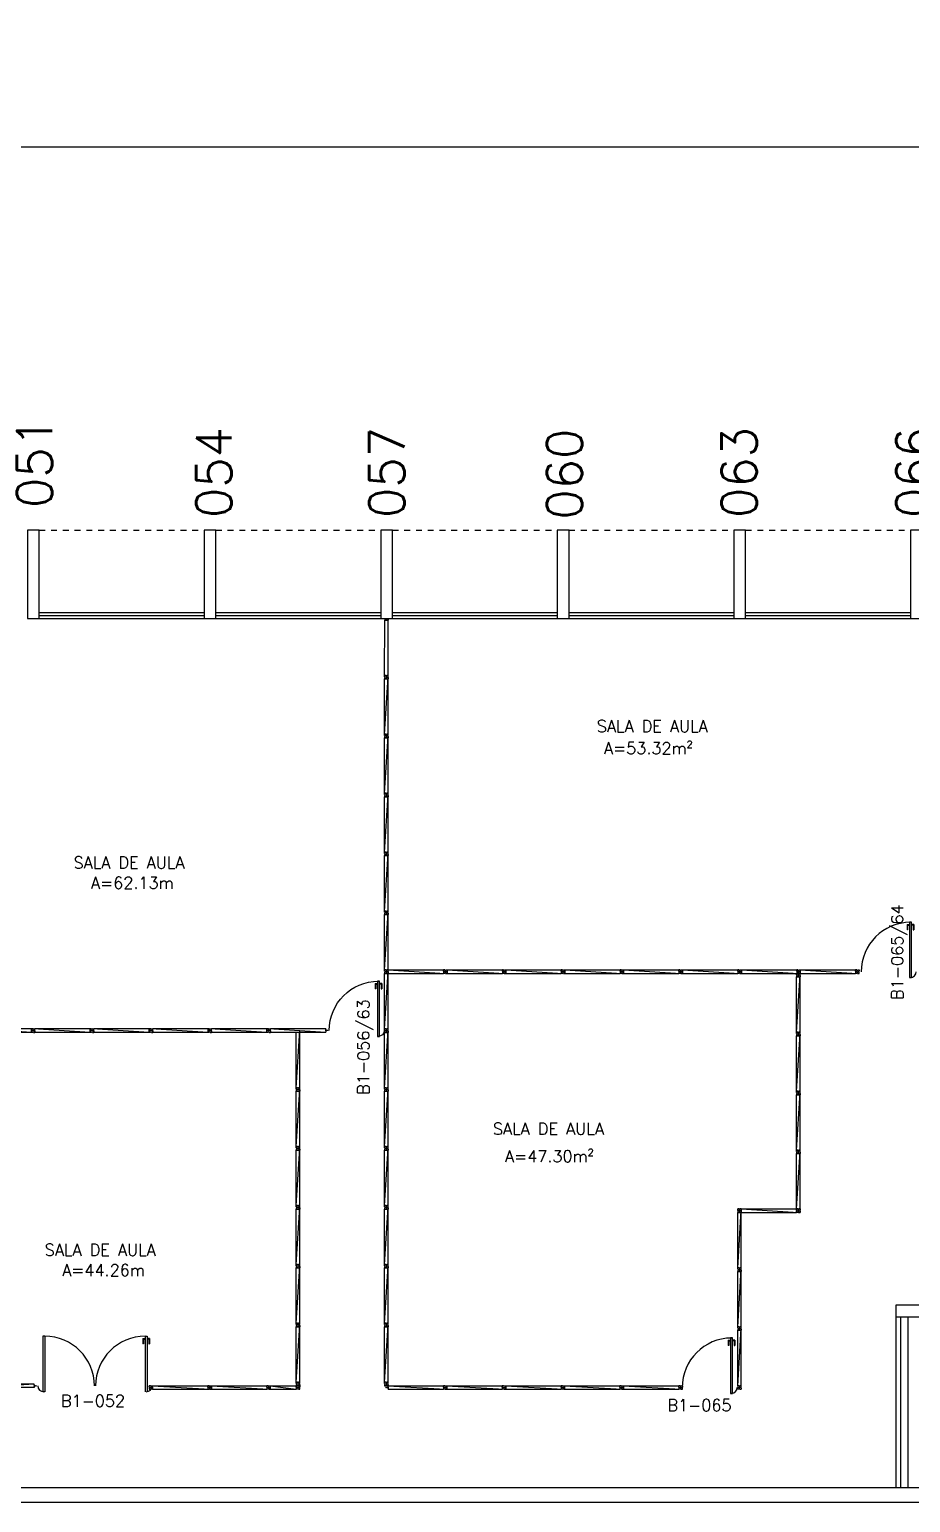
# Model space of a CAD drawing. Extents: x -31 to 207, y 425 to 518.
# Drawn here: x 33.22 to 48.19, y 493.32 to 518.33 of the extents above; entities that cross this region are included whole.
import ezdxf
from ezdxf.enums import TextEntityAlignment as Align

# ---------------------------------------------------------------- set-up
doc = ezdxf.new("R2010")
doc.units = 0
doc.header["$LTSCALE"] = 0.01
doc.header["$MEASUREMENT"] = 0
doc.header["$PDMODE"] = 34
doc.linetypes.add('HIDDEN2', pattern=[0.1875, 0.125, -0.0625])
doc.layers.get('0').update_dxf_attribs({"linetype": 'CONTINUOUS'})
doc.layers.get('DEFPOINTS').update_dxf_attribs({"linetype": 'CONTINUOUS'})
doc.layers.add('3', color=1, linetype='CONTINUOUS', lineweight=25)
for name, color, linetype in [('AREA', 2, 'CONTINUOUS'), ('BANC', 2, 'CONTINUOUS'), ('DIV', 2, 'CONTINUOUS'), ('ESC', 1, 'CONTINUOUS'), ('ESQ', 1, 'CONTINUOUS'), ('ESTR', 3, 'CONTINUOUS'), ('NOPILAR1', 2, 'CONTINUOUS'), ('PORTA', 2, 'CONTINUOUS'), ('PROJ', 1, 'HIDDEN2'), ('TEXTO-ENDEREÇO', 2, 'CONTINUOUS'), ('TEXTOCENTROCUSTO', 2, 'CONTINUOUS')]:
    doc.layers.add(name, color=color, linetype=linetype)
doc.styles.add('1', font='romans.shx')
doc.styles.add('NOPILAR', font='simplex.shx', dxfattribs={"height": 0.6})
doc.styles.add('UNB-100', font='simplex.shx', dxfattribs={"height": 0.2})
doc.styles.add('UNB-100-1', font='simplex.shx', dxfattribs={"height": 0.2})
doc.dimstyles.new('1-600', dxfattribs={"dimtxt": 1.1, "dimasz": 2.5, "dimexe": 2, "dimexo": 4, "dimgap": 0.2, "dimtad": 1, "dimdec": 0, "dimzin": 4, "dimdsep": 46, "dimlunit": 6, "dimtxsty": '1', "dimblk1": 'NONE', "dimblk2": 'NONE', "dimsah": 1, "dimcen": 0, "dimclrd": 2, "dimclre": 2, "dimclrt": 2, "dimadec": 0, "dimazin": 0, "dimtfac": 1, "dimtdec": 0, "dimtmove": 2, "dimatfit": 3, "dimldrblk": 'NONE', "dimfxl": 0, "dimtolj": 1, "dimtzin": 0, "dimarcsym": 0})

# ---------------------------------------------------------------- blocks, each defined once
blk = doc.blocks.new('PILAR-SLS')
blk.add_lwpolyline([(0, -1.5), (0.2, -1.5), (0.2, 0), (0, 0)], close=True)
blk = doc.blocks.new('*D58')
at = {"layer": 'DEFPOINTS', "color": 0}
for p in [(-17.813, 516.327), (-17.813, 509.828), (204.387, 509.828)]:
    blk.add_point(p, dxfattribs=at)
at = {"layer": 'TEXTOCENTROCUSTO', "color": 2, "lineweight": -2}
for p, q in [((-17.813, 513.828), (-17.813, 518.327)), ((204.387, 513.828), (204.387, 518.327)), ((204.387, 516.327), (-17.813, 516.327))]:
    blk.add_line(p, q, dxfattribs=at)
at = {"layer": 'TEXTOCENTROCUSTO', "color": 2, "insert": (93.287, 517.077), "char_height": 1.1, "attachment_point": 5, "rotation": 0, "style": '1'}
blk.add_mtext('\\A1;PRC', dxfattribs=at)
blk = doc.blocks.new('_NONE')
at = {"color": 0, "linetype": 'ByBlock'}
blk.add_circle((0, 0), 0.25, dxfattribs=at)
blk = doc.blocks.new('PDVDP-SLS')
for p, q in [((0.112, 0.84), (0.112, -0.1)), ((0.147, 0.84), (0.112, 0.84)), ((0.147, 0.84), (0.147, -0.1)), ((1.853, 0.84), (1.888, 0.84)), ((1.853, 0.84), (1.853, -0.1)), ((1.888, 0.84), (1.888, -0.1)), ((0.009, 0), (-0.009, 0)), ((0, -0.012), (0, 0.01)), ((0.147, -0.1), (0.112, -0.1))]:
    blk.add_line(p, q)
for centre, radius, start, end in [((0.148, -0.002), 0.843, 0, 90), ((1.853, -0.002), 0.843, 90, 180), ((0.131, 0), 0.101, 180, 270), ((1.87, 0), 0.101, 270, 0)]:
    blk.add_arc(centre, radius, start, end)
blk = doc.blocks.new('DIVMT-SLS')
for p, q in [((-0.03, 0.03), (-0.03, 0.006)), ((-0.008, 0.03), (-0.03, 0.03)), ((-0.0185, 0.006), (-0.03, 0.006)), ((-0.0185, -0.006), (-0.0185, 0.006)), ((-0.008, 0.03), (-0.008, 0.02)), ((-0.008, 0.02), (0.008, 0.02)), ((-0.0051, 0), (0.0051, 0)), ((0.0051, 0), (-0.0051, 0)), ((-0.0051, 0), (0.0051, 0)), ((0.97, -0.03), (0, 0.03)), ((0, -0.0051), (0, 0.0051)), ((0, 0.0051), (0, -0.0051)), ((0.008, 0.03), (0.008, 0.02)), ((0.008, 0.03), (0.03, 0.03)), ((0.0205, 0.006), (0.03, 0.006)), ((0.0205, -0.006), (0.0205, 0.006)), ((0.0205, 0.006), (0.0205, -0.006)), ((0.0205, 0.006), (0.03, 0.006)), ((0.97, 0.03), (0.03, 0.03)), ((0.03, 0.006), (0.03, 0.03)), ((0.03, -0.03), (0.03, 0.03)), ((0.03, -0.005), (0.03, 0.005)), ((0.97, 0.03), (0.97, 0.009)), ((0.97, 0.009), (0.97, 0.027)), ((0.9795, 0.006), (0.97, 0.006)), ((0.97, -0.005), (0.97, 0.005)), ((0.9795, 0.006), (0.9795, -0.006)), ((1.0051, 0), (0.9949, 0)), ((1, 0.0051), (1, -0.0051)), ((-0.0185, -0.006), (-0.03, -0.006)), ((-0.03, -0.03), (-0.03, -0.006)), ((-0.008, -0.03), (-0.03, -0.03)), ((-0.008, -0.03), (-0.008, -0.02)), ((-0.008, -0.02), (0.008, -0.02)), ((0.008, -0.03), (0.008, -0.02)), ((0.008, -0.03), (0.03, -0.03)), ((0.0205, -0.006), (0.03, -0.006)), ((0.0205, -0.006), (0.03, -0.006)), ((0.03, -0.006), (0.03, -0.03)), ((0.97, -0.03), (0.03, -0.03)), ((0.9795, -0.006), (0.97, -0.006)), ((0.97, -0.009), (0.97, -0.027))]:
    blk.add_line(p, q)
blk = doc.blocks.new('A$C05182219')
at = {"layer": 'DIV'}
for p, q in [((0, 0.038), (0, 0.06)), ((0.024, 0.06), (0, 0.06)), ((0, 0.038), (0.01, 0.038)), ((0, 0.022), (0, 0)), ((0, 0.022), (0.01, 0.022)), ((0, 0), (0.024, 0)), ((0.01, 0.022), (0.01, 0.038)), ((0.024, 0.051), (0.024, 0.06)), ((0.024, 0.051), (0.024, 0.06)), ((0.024, 0.051), (0.036, 0.051)), ((0.036, 0.051), (0.024, 0.051)), ((0.036, 0.012), (0.024, 0.012)), ((0.024, 0.012), (0.024, 0)), ((0.025, 0.03), (0.035, 0.03)), ((0.035, 0.03), (0.025, 0.03)), ((0.03, 0.025), (0.03, 0.035)), ((0.03, 0.035), (0.03, 0.025)), ((0.03, 0.025), (0.03, 0.035)), ((0.036, 0.051), (0.036, 0.06)), ((0.036, 0.051), (0.036, 0.06)), ((0.036, 0.06), (0.06, 0.06)), ((0.036, 0.012), (0.036, 0)), ((0.06, 0), (0.036, 0)), ((0.05, 0.022), (0.05, 0.038)), ((0.06, 0.038), (0.05, 0.038)), ((0.06, 0.022), (0.05, 0.022)), ((0.06, 0.038), (0.06, 0.06)), ((0.06, 0.022), (0.06, 0))]:
    blk.add_line(p, q, dxfattribs=at)
blk = doc.blocks.new('DIVINI-SLS')
for p, q in [((-0.005, 0), (0.005, 0)), ((0.008, 0.02), (0, 0.02)), ((0, 0.001), (0, 0.02)), ((0, -0.005), (0, 0.005)), ((0, -0.02), (0, 0.001)), ((0.008, 0.03), (0.03, 0.03)), ((0.008, 0.03), (0.008, 0.02)), ((0.02, 0.006), (0.03, 0.006)), ((0.02, 0.006), (0.02, -0.006)), ((0.02, -0.004), (0.02, 0.004)), ((0.023, 0.006), (0.027, 0.006)), ((0.97, 0.03), (0.03, 0.03)), ((0.03, -0.03), (0.03, 0.03)), ((0.03, 0.009), (0.03, 0.027)), ((0.03, -0.005), (0.03, 0.005)), ((0.97, 0.03), (0.97, 0.009)), ((0.97, -0.03), (0.97, 0.03)), ((0.97, 0.009), (0.97, 0.027)), ((0.98, 0.006), (0.97, 0.006)), ((0.97, -0.005), (0.97, 0.005)), ((0.98, 0.006), (0.98, -0.006)), ((0.99, 0), (1.008, 0)), ((0.999, 0.006), (0.999, -0.006)), ((0, -0.02), (0.008, -0.02)), ((0.008, -0.03), (0.008, -0.02)), ((0.008, -0.03), (0.03, -0.03)), ((0.02, -0.006), (0.03, -0.006)), ((0.023, -0.006), (0.027, -0.006)), ((0.03, -0.009), (0.03, -0.027)), ((0.97, -0.03), (0.03, -0.03)), ((0.98, -0.006), (0.97, -0.006)), ((0.97, -0.009), (0.97, -0.027))]:
    blk.add_line(p, q)
blk = doc.blocks.new('ESCBSL-SLS')
for p, q in [((0.005, 3.105), (4.007, 3.105)), ((0.005, 3.105), (0.005, 2.905)), ((4.007, 3.105), (4.007, 0.005)), ((0.005, 2.905), (4.007, 2.905)), ((0.254, 1.755), (0.254, 2.905)), ((0.504, 1.755), (0.504, 2.905)), ((0.754, 1.755), (0.754, 2.905)), ((1.004, 1.755), (1.004, 2.905)), ((1.254, 1.755), (1.254, 2.905)), ((1.504, 1.755), (1.504, 2.905)), ((1.754, 1.755), (1.754, 2.905)), ((2.004, 1.755), (2.004, 2.905)), ((2.254, 1.755), (2.254, 2.905)), ((2.504, 1.755), (2.504, 2.905)), ((3.807, 2.905), (3.807, 0.005)), ((3.927, 2.905), (3.927, 0.005)), ((0.102, 1.755), (2.702, 1.755)), ((0.102, 1.755), (0.102, 1.655)), ((2.702, 1.755), (2.702, 1.152)), ((0.102, 1.655), (2.602, 1.655)), ((0.254, 1.555), (0.254, 1.655)), ((0.254, 1.555), (0.747, 1.555)), ((0.504, 1.555), (0.504, 1.655)), ((0.747, 1.555), (1.533, 1.555)), ((0.754, 1.555), (0.754, 1.655)), ((1.004, 1.555), (1.004, 1.655)), ((1.254, 1.555), (1.254, 1.655)), ((1.468, 1.555), (1.745, 1.555)), ((1.504, 1.555), (1.504, 1.655)), ((1.745, 1.555), (2.504, 1.555)), ((1.754, 1.555), (1.754, 1.655)), ((2.004, 1.555), (2.004, 1.655)), ((2.254, 1.555), (2.254, 1.655)), ((2.504, 1.252), (2.504, 1.655)), ((2.602, 1.655), (2.602, 1.252)), ((0.102, 1.252), (2.602, 1.252)), ((0.102, 1.252), (0.102, 1.152)), ((0.254, 1.352), (2.504, 1.352)), ((0.254, 1.252), (0.254, 1.352)), ((0.504, 1.252), (0.504, 1.352)), ((0.754, 1.252), (0.754, 1.352)), ((1.004, 1.252), (1.004, 1.352)), ((1.254, 1.252), (1.254, 1.352)), ((1.504, 1.252), (1.504, 1.352)), ((1.754, 1.252), (1.754, 1.352)), ((2.004, 1.252), (2.004, 1.352)), ((2.254, 1.252), (2.254, 1.352)), ((0.102, 1.152), (2.702, 1.152)), ((0.254, 0.005), (0.254, 1.152)), ((0.504, 0.005), (0.504, 1.152)), ((0.754, 0.005), (0.754, 1.152)), ((1.004, 0.005), (1.004, 1.152)), ((1.254, 0.005), (1.254, 1.152)), ((1.504, 0.005), (1.504, 1.152)), ((1.754, 0.005), (1.754, 1.152)), ((2.004, 0.005), (2.004, 1.152)), ((2.254, 0.005), (2.254, 1.152)), ((2.504, 0.005), (2.504, 1.152))]:
    blk.add_line(p, q)
blk = doc.blocks.new('PDVE-SLS')
at = {"layer": 'DIV'}
for p, q in [((-0.1, -0.152), (-0.1, -0.118)), ((-0.1, -0.118), (0.029, -0.118)), ((-0.1, -0.118), (0.043, -0.118)), ((-0.1, -0.118), (0.84, -0.118)), ((0.84, -0.152), (-0.1, -0.152)), ((0.8, -0.078), (0.71, -0.078)), ((0.71, -0.088), (0.71, -0.078)), ((0.79, -0.088), (0.71, -0.088)), ((0.79, -0.182), (0.71, -0.182)), ((0.71, -0.182), (0.71, -0.192)), ((0.8, -0.192), (0.71, -0.192)), ((0.79, -0.088), (0.79, -0.118)), ((0.79, -0.182), (0.79, -0.152)), ((0.8, -0.078), (0.8, -0.118)), ((0.8, -0.192), (0.8, -0.152)), ((0.84, -0.118), (0.84, -0.152))]:
    blk.add_line(p, q, dxfattribs=at)
for centre, radius, start, end in [((0, -0.138), 0.1, 90, 178.5674), ((0, -0.133), 0.839, 270, 359.8283)]:
    blk.add_arc(centre, radius, start, end, dxfattribs=at)
blk = doc.blocks.new('MTT-SLS')
for p, q in [((-0.008, 0.03), (-0.03, 0.03)), ((-0.03, 0.03), (-0.03, 0.006)), ((-0.0185, 0.006), (-0.03, 0.006)), ((-0.0185, -0.006), (-0.0185, 0.006)), ((-0.008, 0.03), (-0.008, 0.02)), ((-0.008, 0.02), (0.008, 0.02)), ((-0.0051, 0), (0.0051, 0)), ((0, -0.0051), (0, 0.0051)), ((0.008, 0.03), (0.03, 0.03)), ((0.008, 0.03), (0.008, 0.02)), ((0.0205, -0.006), (0.0205, 0.006)), ((0.0205, 0.006), (0.03, 0.006)), ((0.03, 0.006), (0.03, 0.03)), ((-0.03, -0.03), (-0.03, -0.006)), ((-0.0185, -0.006), (-0.03, -0.006)), ((-0.008, -0.03), (-0.03, -0.03)), ((-0.008, -0.02), (0.008, -0.02)), ((-0.008, -0.03), (-0.008, -0.02)), ((0.008, -0.03), (0.008, -0.02)), ((0.008, -0.03), (0.03, -0.03)), ((0.0205, -0.006), (0.03, -0.006)), ((0.03, -0.006), (0.03, -0.03))]:
    blk.add_line(p, q)
blk = doc.blocks.new('PDVD-SLS')
at = {"layer": 'DIV'}
for p, q in [((-0.192, 0.8), (-0.152, 0.8)), ((-0.192, 0.8), (-0.192, 0.71)), ((-0.182, 0.79), (-0.152, 0.79)), ((-0.182, 0.79), (-0.182, 0.71)), ((-0.153, 0.84), (-0.153, -0.1)), ((-0.118, 0.84), (-0.153, 0.84)), ((-0.118, -0.1), (-0.118, 0.84)), ((-0.078, 0.8), (-0.118, 0.8)), ((-0.088, 0.79), (-0.118, 0.79)), ((-0.088, 0.79), (-0.088, 0.71)), ((-0.078, 0.8), (-0.078, 0.71)), ((-0.182, 0.71), (-0.192, 0.71)), ((-0.088, 0.71), (-0.078, 0.71)), ((-0.118, -0.1), (-0.118, 0.043)), ((-0.118, -0.1), (-0.118, 0.029)), ((-0.153, -0.1), (-0.118, -0.1))]:
    blk.add_line(p, q, dxfattribs=at)
for centre, radius, start, end in [((-0.133, 0), 0.839, 90.1717, 180), ((-0.138, 0), 0.1, 271.4326, 0)]:
    blk.add_arc(centre, radius, start, end, dxfattribs=at)
blk = doc.blocks.new('MTT-SLC')
for p, q in [((-0.008, 0.03), (-0.03, 0.03)), ((-0.03, 0.03), (-0.03, 0.006)), ((-0.0185, 0.006), (-0.03, 0.006)), ((-0.0185, -0.006), (-0.0185, 0.006)), ((-0.008, 0.03), (-0.008, 0.02)), ((-0.008, 0.02), (0.008, 0.02)), ((-0.0051, 0), (0.0051, 0)), ((0, -0.0051), (0, 0.0051)), ((0.008, 0.03), (0.03, 0.03)), ((0.008, 0.03), (0.008, 0.02)), ((0.0205, -0.006), (0.0205, 0.006)), ((0.0205, 0.006), (0.03, 0.006)), ((0.03, 0.006), (0.03, 0.03)), ((-0.03, -0.03), (-0.03, -0.006)), ((-0.0185, -0.006), (-0.03, -0.006)), ((-0.008, -0.03), (-0.03, -0.03)), ((-0.008, -0.02), (0.008, -0.02)), ((-0.008, -0.03), (-0.008, -0.02)), ((0.008, -0.03), (0.008, -0.02)), ((0.008, -0.03), (0.03, -0.03)), ((0.0205, -0.006), (0.03, -0.006)), ((0.03, -0.006), (0.03, -0.03))]:
    blk.add_line(p, q)

msp = doc.modelspace()

# ---------------------------------------------------------------- linework, layer by layer
for p, q in [((39.317, 508.298), (39.317, 508.328)), ((33.327, 495.298), (33.337, 495.298)), ((33.332, 495.293), (33.332, 495.304))]:
    msp.add_line(p, q)
at = {"layer": 'BANC'}
for p, q in [((204.284, 493.567), (-17.613, 493.567)), ((204.284, 493.317), (-17.613, 493.317))]:
    msp.add_line(p, q, dxfattribs=at)
at = {"layer": 'DIV'}
for p, q in [((39.257, 508.32), (39.257, 508.328)), ((46.252, 502.279), (46.252, 502.301)), ((46.252, 502.301), (46.276, 502.301)), ((46.252, 502.279), (46.262, 502.279)), ((46.252, 502.263), (46.262, 502.263)), ((46.252, 502.263), (46.252, 502.241)), ((46.276, 502.241), (46.252, 502.241)), ((46.252, 502.241), (46.312, 502.241)), ((46.262, 502.279), (46.262, 502.263)), ((46.276, 502.29), (46.276, 502.301)), ((46.276, 502.29), (46.288, 502.29)), ((46.276, 502.251), (46.288, 502.251)), ((46.276, 502.251), (46.276, 502.241)), ((46.288, 502.251), (46.276, 502.251)), ((46.276, 502.251), (46.276, 502.241)), ((46.277, 502.271), (46.287, 502.271)), ((46.287, 502.271), (46.277, 502.271)), ((46.277, 502.241), (46.287, 502.241)), ((46.282, 502.276), (46.282, 502.266)), ((46.282, 502.266), (46.282, 502.276)), ((46.282, 502.276), (46.282, 502.266)), ((46.288, 502.29), (46.288, 502.301)), ((46.312, 502.301), (46.288, 502.301)), ((46.288, 502.251), (46.288, 502.241)), ((46.288, 502.251), (46.288, 502.241)), ((46.288, 502.241), (46.312, 502.241)), ((46.312, 502.279), (46.302, 502.279)), ((46.302, 502.279), (46.302, 502.263)), ((46.312, 502.263), (46.302, 502.263)), ((46.312, 502.279), (46.312, 502.301)), ((46.312, 502.263), (46.312, 502.241)), ((37.754, 500.36), (37.814, 501.33)), ((37.754, 500.36), (37.754, 501.3)), ((37.814, 500.36), (37.814, 501.3)), ((37.754, 500.338), (37.754, 500.36)), ((37.754, 500.36), (37.778, 500.36)), ((37.754, 500.338), (37.764, 500.338)), ((37.754, 499.36), (37.814, 500.33)), ((37.754, 500.322), (37.764, 500.322)), ((37.754, 500.322), (37.754, 500.3)), ((37.754, 499.36), (37.754, 500.3)), ((37.778, 500.3), (37.754, 500.3)), ((37.754, 500.3), (37.814, 500.3)), ((37.775, 500.36), (37.757, 500.36)), ((37.764, 500.338), (37.764, 500.322)), ((37.778, 500.348), (37.778, 500.36)), ((37.778, 500.35), (37.778, 500.36)), ((37.79, 500.35), (37.778, 500.35)), ((37.778, 500.348), (37.79, 500.348)), ((37.778, 500.309), (37.79, 500.309)), ((37.778, 500.309), (37.778, 500.3)), ((37.79, 500.309), (37.778, 500.309)), ((37.778, 500.309), (37.778, 500.3)), ((37.779, 500.36), (37.789, 500.36)), ((37.779, 500.33), (37.789, 500.33)), ((37.789, 500.33), (37.779, 500.33)), ((37.789, 500.33), (37.779, 500.33)), ((37.779, 500.3), (37.789, 500.3)), ((37.784, 500.335), (37.784, 500.325)), ((37.784, 500.325), (37.784, 500.335)), ((37.784, 500.335), (37.784, 500.325)), ((37.784, 500.325), (37.784, 500.335)), ((37.79, 500.348), (37.79, 500.36)), ((37.814, 500.36), (37.79, 500.36)), ((37.79, 500.35), (37.79, 500.36)), ((37.79, 500.309), (37.79, 500.3)), ((37.79, 500.309), (37.79, 500.3)), ((37.79, 500.3), (37.814, 500.3)), ((37.793, 500.36), (37.811, 500.36)), ((37.814, 500.36), (37.793, 500.36)), ((37.814, 500.338), (37.804, 500.338)), ((37.804, 500.338), (37.804, 500.322)), ((37.814, 500.322), (37.804, 500.322)), ((37.814, 500.338), (37.814, 500.36)), ((37.814, 500.322), (37.814, 500.3)), ((37.814, 499.36), (37.814, 500.3)), ((37.754, 499.338), (37.754, 499.36)), ((37.754, 499.36), (37.778, 499.36)), ((37.754, 499.338), (37.764, 499.338)), ((37.754, 498.36), (37.814, 499.33)), ((37.754, 499.322), (37.764, 499.322)), ((37.754, 499.322), (37.754, 499.3)), ((37.754, 498.36), (37.754, 499.3)), ((37.778, 499.3), (37.754, 499.3)), ((37.754, 499.3), (37.814, 499.3)), ((37.775, 499.36), (37.757, 499.36)), ((37.764, 499.338), (37.764, 499.322)), ((37.778, 499.348), (37.778, 499.36)), ((37.778, 499.35), (37.778, 499.36)), ((37.79, 499.35), (37.778, 499.35)), ((37.778, 499.348), (37.79, 499.348)), ((37.778, 499.309), (37.79, 499.309)), ((37.778, 499.309), (37.778, 499.3)), ((37.79, 499.309), (37.778, 499.309)), ((37.778, 499.309), (37.778, 499.3)), ((37.779, 499.36), (37.789, 499.36)), ((37.779, 499.33), (37.789, 499.33)), ((37.789, 499.33), (37.779, 499.33)), ((37.789, 499.33), (37.779, 499.33)), ((37.779, 499.3), (37.789, 499.3)), ((37.784, 499.335), (37.784, 499.325)), ((37.784, 499.325), (37.784, 499.335)), ((37.784, 499.335), (37.784, 499.325)), ((37.784, 499.325), (37.784, 499.335)), ((37.79, 499.348), (37.79, 499.36)), ((37.814, 499.36), (37.79, 499.36)), ((37.79, 499.35), (37.79, 499.36)), ((37.79, 499.309), (37.79, 499.3)), ((37.79, 499.309), (37.79, 499.3)), ((37.79, 499.3), (37.814, 499.3)), ((37.793, 499.36), (37.811, 499.36)), ((37.814, 499.36), (37.793, 499.36)), ((37.814, 499.338), (37.804, 499.338)), ((37.804, 499.338), (37.804, 499.322)), ((37.814, 499.322), (37.804, 499.322)), ((37.814, 499.338), (37.814, 499.36)), ((37.814, 499.322), (37.814, 499.3)), ((37.814, 498.36), (37.814, 499.3)), ((39.254, 499.338), (39.254, 499.36)), ((39.254, 499.36), (39.278, 499.36)), ((39.254, 499.338), (39.264, 499.338)), ((39.254, 499.322), (39.264, 499.322)), ((39.254, 499.322), (39.254, 499.3)), ((39.278, 499.3), (39.254, 499.3)), ((39.254, 499.3), (39.314, 499.3)), ((39.264, 499.338), (39.264, 499.322)), ((39.278, 499.348), (39.278, 499.36)), ((39.278, 499.348), (39.29, 499.348)), ((39.278, 499.309), (39.29, 499.309)), ((39.278, 499.309), (39.278, 499.3)), ((39.29, 499.309), (39.278, 499.309)), ((39.278, 499.309), (39.278, 499.3)), ((39.279, 499.33), (39.289, 499.33)), ((39.289, 499.33), (39.279, 499.33)), ((39.279, 499.3), (39.289, 499.3)), ((39.284, 499.335), (39.284, 499.325)), ((39.284, 499.325), (39.284, 499.335)), ((39.284, 499.335), (39.284, 499.325)), ((39.29, 499.348), (39.29, 499.36)), ((39.314, 499.36), (39.29, 499.36)), ((39.29, 499.309), (39.29, 499.3)), ((39.29, 499.309), (39.29, 499.3)), ((39.29, 499.3), (39.314, 499.3)), ((39.314, 499.338), (39.304, 499.338)), ((39.304, 499.338), (39.304, 499.322)), ((39.314, 499.322), (39.304, 499.322)), ((39.314, 499.338), (39.314, 499.36)), ((39.314, 499.322), (39.314, 499.3)), ((46.252, 499.279), (46.252, 499.301)), ((46.252, 499.301), (46.276, 499.301)), ((46.252, 499.279), (46.262, 499.279)), ((46.252, 499.263), (46.262, 499.263)), ((46.252, 499.263), (46.252, 499.241)), ((46.276, 499.241), (46.252, 499.241)), ((46.252, 499.241), (46.312, 499.241)), ((46.262, 499.279), (46.262, 499.263)), ((46.276, 499.29), (46.276, 499.301)), ((46.276, 499.29), (46.288, 499.29)), ((46.276, 499.251), (46.288, 499.251)), ((46.276, 499.251), (46.276, 499.241)), ((46.288, 499.251), (46.276, 499.251)), ((46.276, 499.251), (46.276, 499.241)), ((46.277, 499.271), (46.287, 499.271)), ((46.287, 499.271), (46.277, 499.271)), ((46.277, 499.241), (46.287, 499.241)), ((46.282, 499.276), (46.282, 499.266)), ((46.282, 499.266), (46.282, 499.276)), ((46.282, 499.276), (46.282, 499.266)), ((46.288, 499.29), (46.288, 499.301)), ((46.312, 499.301), (46.288, 499.301)), ((46.288, 499.251), (46.288, 499.241)), ((46.288, 499.251), (46.288, 499.241)), ((46.288, 499.241), (46.312, 499.241)), ((46.312, 499.279), (46.302, 499.279)), ((46.302, 499.279), (46.302, 499.263)), ((46.312, 499.263), (46.302, 499.263)), ((46.312, 499.279), (46.312, 499.301)), ((46.312, 499.263), (46.312, 499.241)), ((37.754, 498.338), (37.754, 498.36)), ((37.754, 498.36), (37.778, 498.36)), ((37.754, 498.338), (37.764, 498.338)), ((37.754, 497.36), (37.814, 498.33)), ((37.754, 498.322), (37.764, 498.322)), ((37.754, 498.322), (37.754, 498.3)), ((37.754, 497.36), (37.754, 498.3)), ((37.778, 498.3), (37.754, 498.3)), ((37.754, 498.3), (37.814, 498.3)), ((37.775, 498.36), (37.757, 498.36)), ((37.764, 498.338), (37.764, 498.322)), ((37.778, 498.348), (37.778, 498.36)), ((37.778, 498.35), (37.778, 498.36)), ((37.79, 498.35), (37.778, 498.35)), ((37.778, 498.348), (37.79, 498.348)), ((37.778, 498.309), (37.79, 498.309)), ((37.778, 498.309), (37.778, 498.3)), ((37.79, 498.309), (37.778, 498.309)), ((37.778, 498.309), (37.778, 498.3)), ((37.779, 498.36), (37.789, 498.36)), ((37.779, 498.33), (37.789, 498.33)), ((37.789, 498.33), (37.779, 498.33)), ((37.789, 498.33), (37.779, 498.33)), ((37.779, 498.3), (37.789, 498.3)), ((37.784, 498.335), (37.784, 498.325)), ((37.784, 498.325), (37.784, 498.335)), ((37.784, 498.335), (37.784, 498.325)), ((37.784, 498.325), (37.784, 498.335)), ((37.79, 498.348), (37.79, 498.36)), ((37.814, 498.36), (37.79, 498.36)), ((37.79, 498.35), (37.79, 498.36)), ((37.79, 498.309), (37.79, 498.3)), ((37.79, 498.309), (37.79, 498.3)), ((37.79, 498.3), (37.814, 498.3)), ((37.793, 498.36), (37.811, 498.36)), ((37.814, 498.36), (37.793, 498.36)), ((37.814, 498.338), (37.804, 498.338)), ((37.804, 498.338), (37.804, 498.322)), ((37.814, 498.322), (37.804, 498.322)), ((37.814, 498.338), (37.814, 498.36)), ((37.814, 498.322), (37.814, 498.3)), ((37.814, 497.36), (37.814, 498.3)), ((45.252, 498.277), (45.252, 498.301)), ((45.274, 498.301), (45.252, 498.301)), ((45.252, 498.301), (45.252, 498.241)), ((45.262, 498.277), (45.252, 498.277)), ((45.262, 498.277), (45.252, 498.277)), ((45.252, 498.276), (45.252, 498.266)), ((45.252, 498.265), (45.252, 498.241)), ((45.262, 498.265), (45.252, 498.265)), ((45.262, 498.265), (45.252, 498.265)), ((45.274, 498.241), (45.252, 498.241)), ((45.262, 498.277), (45.262, 498.265)), ((45.262, 498.265), (45.262, 498.277)), ((45.274, 498.301), (45.274, 498.291)), ((45.29, 498.291), (45.274, 498.291)), ((45.274, 498.241), (45.274, 498.251)), ((45.29, 498.251), (45.274, 498.251)), ((45.287, 498.271), (45.277, 498.271)), ((45.277, 498.271), (45.287, 498.271)), ((45.287, 498.271), (45.277, 498.271)), ((45.282, 498.276), (45.282, 498.266)), ((45.282, 498.266), (45.282, 498.276)), ((45.29, 498.301), (45.29, 498.291)), ((45.29, 498.301), (45.312, 498.301)), ((45.29, 498.241), (45.29, 498.251)), ((45.29, 498.241), (45.312, 498.241)), ((45.301, 498.277), (45.312, 498.277)), ((45.301, 498.277), (45.301, 498.265)), ((45.301, 498.265), (45.312, 498.265)), ((45.312, 498.301), (45.312, 498.277)), ((45.312, 498.241), (45.312, 498.265)), ((37.754, 497.338), (37.754, 497.36)), ((37.754, 497.36), (37.778, 497.36)), ((37.754, 497.338), (37.764, 497.338)), ((37.754, 496.36), (37.814, 497.33)), ((37.754, 497.322), (37.764, 497.322)), ((37.754, 497.322), (37.754, 497.3)), ((37.754, 496.36), (37.754, 497.3)), ((37.778, 497.3), (37.754, 497.3)), ((37.754, 497.3), (37.814, 497.3)), ((37.775, 497.36), (37.757, 497.36)), ((37.764, 497.338), (37.764, 497.322)), ((37.778, 497.348), (37.778, 497.36)), ((37.778, 497.35), (37.778, 497.36)), ((37.79, 497.35), (37.778, 497.35)), ((37.778, 497.348), (37.79, 497.348)), ((37.778, 497.309), (37.79, 497.309)), ((37.778, 497.309), (37.778, 497.3)), ((37.79, 497.309), (37.778, 497.309)), ((37.778, 497.309), (37.778, 497.3)), ((37.779, 497.36), (37.789, 497.36)), ((37.779, 497.33), (37.789, 497.33)), ((37.789, 497.33), (37.779, 497.33)), ((37.789, 497.33), (37.779, 497.33)), ((37.779, 497.3), (37.789, 497.3)), ((37.784, 497.335), (37.784, 497.325)), ((37.784, 497.325), (37.784, 497.335)), ((37.784, 497.335), (37.784, 497.325)), ((37.784, 497.325), (37.784, 497.335)), ((37.79, 497.348), (37.79, 497.36)), ((37.814, 497.36), (37.79, 497.36)), ((37.79, 497.35), (37.79, 497.36)), ((37.79, 497.309), (37.79, 497.3)), ((37.79, 497.309), (37.79, 497.3)), ((37.79, 497.3), (37.814, 497.3)), ((37.793, 497.36), (37.811, 497.36)), ((37.814, 497.36), (37.793, 497.36)), ((37.814, 497.338), (37.804, 497.338)), ((37.804, 497.338), (37.804, 497.322)), ((37.814, 497.322), (37.804, 497.322)), ((37.814, 497.338), (37.814, 497.36)), ((37.814, 497.322), (37.814, 497.3)), ((37.814, 496.36), (37.814, 497.3)), ((39.254, 497.338), (39.254, 497.36)), ((39.254, 497.338), (39.264, 497.338)), ((39.254, 497.322), (39.264, 497.322)), ((39.254, 497.322), (39.254, 497.3)), ((39.278, 497.3), (39.254, 497.3)), ((39.254, 497.3), (39.314, 497.3)), ((39.264, 497.338), (39.264, 497.322)), ((39.278, 497.348), (39.278, 497.36)), ((39.278, 497.348), (39.29, 497.348)), ((39.278, 497.309), (39.29, 497.309)), ((39.278, 497.309), (39.278, 497.3)), ((39.29, 497.309), (39.278, 497.309)), ((39.278, 497.309), (39.278, 497.3)), ((39.279, 497.33), (39.289, 497.33)), ((39.289, 497.33), (39.279, 497.33)), ((39.279, 497.3), (39.289, 497.3)), ((39.284, 497.335), (39.284, 497.325)), ((39.284, 497.325), (39.284, 497.335)), ((39.284, 497.335), (39.284, 497.325)), ((39.29, 497.348), (39.29, 497.36)), ((39.29, 497.309), (39.29, 497.3)), ((39.29, 497.309), (39.29, 497.3)), ((39.29, 497.3), (39.314, 497.3)), ((39.314, 497.338), (39.304, 497.338)), ((39.304, 497.338), (39.304, 497.322)), ((39.314, 497.322), (39.304, 497.322)), ((39.314, 497.338), (39.314, 497.36)), ((39.314, 497.322), (39.314, 497.3)), ((37.754, 496.338), (37.754, 496.36)), ((37.754, 496.36), (37.778, 496.36)), ((37.754, 496.338), (37.764, 496.338)), ((37.754, 495.36), (37.814, 496.33)), ((37.754, 496.322), (37.764, 496.322)), ((37.754, 496.322), (37.754, 496.3)), ((37.754, 495.36), (37.754, 496.3)), ((37.778, 496.3), (37.754, 496.3)), ((37.754, 496.3), (37.814, 496.3)), ((37.775, 496.36), (37.757, 496.36)), ((37.764, 496.338), (37.764, 496.322)), ((37.778, 496.348), (37.778, 496.36)), ((37.778, 496.35), (37.778, 496.36)), ((37.79, 496.35), (37.778, 496.35)), ((37.778, 496.348), (37.79, 496.348)), ((37.778, 496.309), (37.79, 496.309)), ((37.778, 496.309), (37.778, 496.3)), ((37.79, 496.309), (37.778, 496.309)), ((37.778, 496.309), (37.778, 496.3)), ((37.779, 496.36), (37.789, 496.36)), ((37.779, 496.33), (37.789, 496.33)), ((37.789, 496.33), (37.779, 496.33)), ((37.789, 496.33), (37.779, 496.33)), ((37.779, 496.3), (37.789, 496.3)), ((37.784, 496.335), (37.784, 496.325)), ((37.784, 496.325), (37.784, 496.335)), ((37.784, 496.335), (37.784, 496.325)), ((37.784, 496.325), (37.784, 496.335)), ((37.79, 496.348), (37.79, 496.36)), ((37.814, 496.36), (37.79, 496.36)), ((37.79, 496.35), (37.79, 496.36)), ((37.79, 496.309), (37.79, 496.3)), ((37.79, 496.309), (37.79, 496.3)), ((37.79, 496.3), (37.814, 496.3)), ((37.793, 496.36), (37.811, 496.36)), ((37.814, 496.36), (37.793, 496.36)), ((37.814, 496.338), (37.804, 496.338)), ((37.804, 496.338), (37.804, 496.322)), ((37.814, 496.322), (37.804, 496.322)), ((37.814, 496.338), (37.814, 496.36)), ((37.814, 496.322), (37.814, 496.3)), ((37.814, 495.36), (37.814, 496.3)), ((37.277, 495.271), (37.287, 495.271)), ((37.282, 495.266), (37.282, 495.276)), ((37.303, 495.265), (37.303, 495.277)), ((37.303, 495.277), (37.312, 495.277)), ((37.303, 495.265), (37.312, 495.265)), ((37.312, 495.301), (37.754, 495.301)), ((37.312, 495.301), (37.754, 495.241)), ((37.312, 495.28), (37.312, 495.298)), ((37.312, 495.276), (37.312, 495.266)), ((37.312, 495.262), (37.312, 495.244)), ((37.312, 495.241), (37.312, 495.262)), ((37.312, 495.241), (37.754, 495.241)), ((37.754, 495.338), (37.754, 495.36)), ((37.754, 495.36), (37.778, 495.36)), ((37.754, 495.338), (37.764, 495.338)), ((37.754, 495.322), (37.764, 495.322)), ((37.754, 495.322), (37.754, 495.3)), ((37.754, 495.277), (37.754, 495.301)), ((37.776, 495.301), (37.754, 495.301)), ((37.754, 495.301), (37.754, 495.241)), ((37.778, 495.3), (37.754, 495.3)), ((37.754, 495.3), (37.814, 495.3)), ((37.754, 495.3), (37.754, 495.241)), ((37.763, 495.277), (37.754, 495.277)), ((37.763, 495.277), (37.754, 495.277)), ((37.754, 495.276), (37.754, 495.266)), ((37.754, 495.265), (37.754, 495.241)), ((37.763, 495.265), (37.754, 495.265)), ((37.763, 495.265), (37.754, 495.265)), ((37.776, 495.241), (37.754, 495.241)), ((37.773, 495.301), (37.755, 495.301)), ((37.775, 495.36), (37.757, 495.36)), ((37.763, 495.277), (37.763, 495.265)), ((37.763, 495.265), (37.763, 495.277)), ((37.764, 495.338), (37.764, 495.322)), ((37.776, 495.301), (37.776, 495.291)), ((37.792, 495.291), (37.776, 495.291)), ((37.776, 495.241), (37.776, 495.251)), ((37.792, 495.251), (37.776, 495.251)), ((37.777, 495.301), (37.787, 495.301)), ((37.778, 495.348), (37.778, 495.36)), ((37.778, 495.35), (37.778, 495.36)), ((37.79, 495.35), (37.778, 495.35)), ((37.778, 495.348), (37.79, 495.348)), ((37.778, 495.309), (37.79, 495.309)), ((37.778, 495.309), (37.778, 495.3)), ((37.79, 495.309), (37.778, 495.309)), ((37.778, 495.309), (37.778, 495.3)), ((37.779, 495.36), (37.789, 495.36)), ((37.779, 495.33), (37.789, 495.33)), ((37.789, 495.33), (37.779, 495.33)), ((37.789, 495.33), (37.779, 495.33)), ((37.779, 495.3), (37.789, 495.3)), ((37.789, 495.271), (37.779, 495.271)), ((37.779, 495.271), (37.789, 495.271)), ((37.789, 495.271), (37.779, 495.271)), ((37.784, 495.335), (37.784, 495.325)), ((37.784, 495.325), (37.784, 495.335)), ((37.784, 495.335), (37.784, 495.325)), ((37.784, 495.325), (37.784, 495.335)), ((37.784, 495.276), (37.784, 495.266)), ((37.784, 495.266), (37.784, 495.276)), ((37.79, 495.348), (37.79, 495.36)), ((37.814, 495.36), (37.79, 495.36)), ((37.79, 495.35), (37.79, 495.36)), ((37.79, 495.309), (37.79, 495.3)), ((37.79, 495.309), (37.79, 495.3)), ((37.79, 495.3), (37.814, 495.3)), ((37.791, 495.301), (37.809, 495.301)), ((37.812, 495.301), (37.791, 495.301)), ((37.792, 495.301), (37.792, 495.291)), ((37.792, 495.301), (37.814, 495.301)), ((37.792, 495.241), (37.792, 495.251)), ((37.792, 495.241), (37.814, 495.241)), ((37.793, 495.36), (37.811, 495.36)), ((37.814, 495.36), (37.793, 495.36)), ((37.802, 495.277), (37.814, 495.277)), ((37.802, 495.277), (37.802, 495.265)), ((37.802, 495.265), (37.814, 495.265)), ((37.814, 495.338), (37.804, 495.338)), ((37.804, 495.338), (37.804, 495.322)), ((37.814, 495.322), (37.804, 495.322)), ((37.814, 495.338), (37.814, 495.36)), ((37.814, 495.322), (37.814, 495.3)), ((37.814, 495.301), (37.814, 495.277)), ((37.814, 495.241), (37.814, 495.265)), ((39.254, 495.338), (39.254, 495.36)), ((39.254, 495.338), (39.264, 495.338)), ((39.254, 495.322), (39.264, 495.322)), ((39.254, 495.322), (39.254, 495.3)), ((39.278, 495.3), (39.254, 495.3)), ((39.254, 495.3), (39.314, 495.3)), ((39.264, 495.338), (39.264, 495.322)), ((39.278, 495.348), (39.278, 495.36)), ((39.278, 495.348), (39.29, 495.348)), ((39.278, 495.309), (39.29, 495.309)), ((39.278, 495.309), (39.278, 495.3)), ((39.29, 495.309), (39.278, 495.309)), ((39.278, 495.309), (39.278, 495.3)), ((39.279, 495.33), (39.289, 495.33)), ((39.289, 495.33), (39.279, 495.33)), ((39.279, 495.3), (39.289, 495.3)), ((39.284, 495.335), (39.284, 495.325)), ((39.284, 495.325), (39.284, 495.335)), ((39.284, 495.335), (39.284, 495.325)), ((39.29, 495.348), (39.29, 495.36)), ((39.29, 495.309), (39.29, 495.3)), ((39.29, 495.309), (39.29, 495.3)), ((39.29, 495.3), (39.314, 495.3)), ((39.314, 495.338), (39.304, 495.338)), ((39.304, 495.338), (39.304, 495.322)), ((39.314, 495.322), (39.304, 495.322)), ((39.314, 495.338), (39.314, 495.36)), ((39.314, 495.322), (39.314, 495.3))]:
    msp.add_line(p, q, dxfattribs=at)
at = {"layer": 'ESQ'}
for p, q in [((33.387, 508.428), (36.187, 508.428)), ((33.387, 508.378), (36.187, 508.378)), ((33.387, 508.328), (36.187, 508.328)), ((36.387, 508.428), (39.187, 508.428)), ((36.387, 508.378), (39.187, 508.378)), ((36.387, 508.328), (39.187, 508.328)), ((39.387, 508.428), (42.187, 508.428)), ((39.387, 508.378), (42.187, 508.378)), ((39.387, 508.328), (42.187, 508.328)), ((42.387, 508.428), (45.187, 508.428)), ((42.387, 508.378), (45.187, 508.378)), ((42.387, 508.328), (45.187, 508.328)), ((45.387, 508.428), (48.187, 508.428)), ((45.387, 508.378), (48.187, 508.378)), ((45.387, 508.328), (48.187, 508.328))]:
    msp.add_line(p, q, dxfattribs=at)
at = {"layer": 'PORTA'}
for p, q in [((35.146, 496.1), (35.186, 496.1)), ((35.146, 496.1), (35.146, 496.01)), ((35.156, 496.01), (35.146, 496.01)), ((35.156, 496.09), (35.186, 496.09)), ((35.156, 496.09), (35.156, 496.01)), ((35.261, 496.1), (35.221, 496.1)), ((35.251, 496.09), (35.221, 496.09)), ((35.251, 496.09), (35.251, 496.01)), ((35.251, 496.01), (35.261, 496.01)), ((35.261, 496.1), (35.261, 496.01))]:
    msp.add_line(p, q, dxfattribs=at)
at = {"layer": 'PROJ'}
for p, q in [((33.387, 509.828), (36.187, 509.828)), ((36.387, 509.828), (39.187, 509.828)), ((39.387, 509.828), (42.187, 509.828)), ((42.387, 509.828), (45.187, 509.828)), ((45.387, 509.828), (48.187, 509.828))]:
    msp.add_line(p, q, dxfattribs=at)

# ---------------------------------------------------------------- block references
at = {"layer": '3', "color": 3}
for p in [(48.321, 502.329), (45.282, 495.271)]:
    msp.add_blockref('PDVD-SLS', p, dxfattribs=at)
at = {"layer": 'DIV'}
for name, p, rotation in [('DIVINI-SLS', (39.287, 508.328), 269.8217819123598), ('DIVMT-SLS', (39.284, 507.33), 270), ('DIVMT-SLS', (39.284, 506.33), 270), ('DIVMT-SLS', (39.284, 505.33), 270), ('DIVMT-SLS', (39.284, 504.33), 270), ('DIVMT-SLS', (39.284, 503.33), 270), ('DIVMT-SLS', (39.284, 502.33), 270), ('DIVMT-SLS', (40.284, 502.33), 180), ('DIVMT-SLS', (41.284, 502.33), 180), ('DIVMT-SLS', (42.284, 502.33), 180), ('DIVMT-SLS', (43.284, 502.33), 180), ('DIVMT-SLS', (44.284, 502.33), 180), ('DIVMT-SLS', (45.284, 502.33), 180), ('DIVMT-SLS', (46.284, 502.33), 180), ('DIVMT-SLS', (46.282, 502.271), 270), ('DIVMT-SLS', (47.284, 502.33), 180), ('DIVMT-SLS', (39.284, 501.33), 270), ('DIVMT-SLS', (46.282, 501.271), 270), ('DIVMT-SLS', (39.284, 500.33), 270), ('DIVMT-SLS', (46.282, 500.271), 270), ('DIVMT-SLS', (39.284, 499.33), 270), ('DIVMT-SLS', (46.282, 499.271), 270), ('DIVMT-SLS', (39.284, 498.33), 270), ('DIVMT-SLS', (45.282, 498.271), 270), ('DIVMT-SLS', (46.282, 498.271), 180), ('DIVMT-SLS', (39.284, 497.33), 270), ('DIVMT-SLS', (45.282, 497.271), 270), ('DIVMT-SLS', (39.284, 496.33), 270), ('DIVMT-SLS', (45.282, 496.271), 270), ('DIVMT-SLS', (36.282, 495.271), 180), ('DIVMT-SLS', (37.282, 495.271), 180), ('DIVMT-SLS', (40.282, 495.271), 180), ('DIVMT-SLS', (41.282, 495.271), 180), ('DIVMT-SLS', (42.282, 495.271), 180), ('DIVMT-SLS', (43.282, 495.271), 180), ('DIVMT-SLS', (44.282, 495.271), 180)]:
    msp.add_blockref(name, p, dxfattribs=dict(at, rotation=rotation))
at = {"layer": 'DIV', "xscale": -1}
for name, p, rotation in [('PDVE-SLS', (39.284, 501.33), 270), ('DIVMT-SLS', (32.332, 495.298), 180)]:
    msp.add_blockref(name, p, dxfattribs=dict(at, rotation=rotation))
at = {"layer": 'DIV'}
for name, p in [('DIVMT-SLS', (32.284, 501.33)), ('DIVMT-SLS', (33.284, 501.33)), ('DIVMT-SLS', (34.284, 501.33)), ('DIVMT-SLS', (35.284, 501.33)), ('DIVMT-SLS', (36.284, 501.33)), ('DIVMT-SLS', (37.284, 501.33)), ('MTT-SLS', (46.282, 498.271)), ('PDVDP-SLS', (33.333, 495.299)), ('A$C05182219', (35.252, 495.241)), ('A$C05182219', (36.252, 495.241)), ('MTT-SLC', (45.282, 495.271))]:
    msp.add_blockref(name, p, dxfattribs=at)
at = {"layer": 'ESC', "xscale": -1}
msp.add_blockref('ESCBSL-SLS', (51.947, 493.562), dxfattribs=at)
at = {"layer": 'ESTR'}
for p in [(33.187, 509.828), (36.187, 509.828), (39.187, 509.828), (42.187, 509.828), (45.187, 509.828), (48.187, 509.828)]:
    msp.add_blockref('PILAR-SLS', p, dxfattribs=at)

# ---------------------------------------------------------------- texts
at = {"layer": 'AREA', "style": 'UNB-100'}
for s, p in [('SALA DE AULA', (43.801, 506.399)), ('A=53.32m²', (43.734, 506.025)), ('SALA DE AULA', (34.912, 504.083)), ('A=62.13m', (34.969, 503.738)), ('SALA DE AULA', (42.037, 499.563)), ('A=47.30m²', (42.053, 499.096)), ('SALA DE AULA', (34.423, 497.508)), ('A=44.26m', (34.48, 497.163))]:
    msp.add_text(s, height=0.2, dxfattribs=at).set_placement(p, align=Align.CENTER)
at = {"layer": 'NOPILAR1', "style": 'NOPILAR'}
for s, p in [('051', (33.607, 510.203)), ('054', (36.654, 510.033)), ('057', (39.592, 510.033)), ('060', (42.611, 510.006)), ('063', (45.576, 510.033)), ('066', (48.541, 510.033))]:
    msp.add_text(s, height=0.6, rotation=90, dxfattribs=at).set_placement(p)
at = {"layer": 'TEXTO-ENDEREÇO', "style": 'UNB-100-1'}
for s, p in [('B1-065/64', (48.062, 501.853)), ('B1-056/63', (38.994, 500.241))]:
    msp.add_text(s, height=0.2, rotation=90, dxfattribs=at).set_placement(p)
for s, p in [('B1-052', (33.756, 494.943)), ('B1-065', (44.059, 494.87))]:
    msp.add_text(s, height=0.2, dxfattribs=at).set_placement(p)

# ---------------------------------------------------------------- dimensions: what is measured, and where the dimension line sits
at = {"layer": 'TEXTOCENTROCUSTO'}
dim = msp.add_aligned_dim(p1=(204.387, 509.828), p2=(-17.813, 509.828), distance=-6.499, text='PRC', dimstyle='1-600', dxfattribs=at)
dim.commit()
dim.dimension.update_dxf_attribs({"geometry": '*D58', "text_midpoint": (93.287, 517.077)})

doc.saveas('drawing.dxf')
